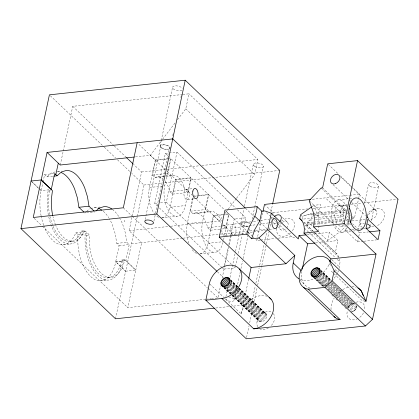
<?xml version="1.0" encoding="UTF-8"?>
<svg xmlns="http://www.w3.org/2000/svg" width="419" height="419" viewBox="0 0 419 419"><rect width="100%" height="100%" fill="white"/><g stroke="black" fill="none" stroke-linecap="round" stroke-linejoin="round"><path stroke-width="0.31" stroke-dasharray="2.1 1.57" d="M366.012 301.193L363.111 301.502L363.147 300.203M351.426 312.024C354.369 311.631 356.763 308.897 356.883 305.97L331.104 281.385M239.385 288.277L266.091 313.747C268.569 317.597 263.42 323.185 259.319 321.399C255.176 317.707 261.095 311.94 265.368 312.087M318.492 231.56L319.257 222.74L318.073 216.728L313.993 205.3L320.655 204.582L318.073 216.728L314.13 212.967M339.217 268.249L340.029 262.126L339.144 257.617L313.354 233.027M192.73 197.957L187.277 223.62L186.638 228.622L186.743 233.949A20.625 10.857 83.9 0 0 188.681 242.989M205.619 299.276L127.79 307.646L135.766 270.108L124.736 259.591L121.871 259.895A34.374 18.096 83.9 0 1 100.57 275.403A34.374 18.096 83.9 0 1 86.372 235.394L85.151 233.807A36.783 19.358 83.9 0 0 99.732 277.242A36.783 19.358 83.9 0 0 122.872 261.964L123.013 260.985L115.749 261.77L115.607 262.75A36.783 19.358 83.9 0 1 92.468 278.022A36.783 19.358 83.9 0 1 77.887 234.588L75.876 232.671A36.783 19.358 83.9 0 1 43.843 225.757M356.81 306.273C356.658 309.201 354.065 311.767 351.169 312.029M367.144 217.435L367.557 214.952M41.104 215.775A36.783 19.358 83.9 0 1 40.921 191.525L42.89 182.616M43.021 181.998L44.597 174.582L54.674 173.497M60.263 165.018L63.107 151.626M63.243 150.987L72.733 106.337L182.48 94.511M137.191 216.906L125.679 271.208L115.712 261.718L119.116 245.665L116.754 243.402L115.241 233.959L112.512 225.218A36.783 19.358 83.9 0 0 109.39 218.797M182.438 238.233L141.632 242.643L129.125 230.717L141.596 172L133.577 164.353M131.498 243.69L141.632 242.643L135.787 270.119L125.805 260.608L129.225 244.544L126.857 242.313L125.349 232.87L122.62 224.128A36.767 19.358 83.9 0 0 120.106 218.797M115.497 318.796L125.627 271.203L115.749 261.77M137.327 216.272L143.968 185.025L131.676 173.298M155.156 214.607A20.625 10.857 83.9 0 1 149.415 187.513L155.271 159.974L138.029 143.555M163.578 179.342A20.625 10.857 83.9 0 0 155.15 177.656L152.469 175.105L155.617 160.304L170.868 158.665L190.839 177.708L187.696 192.504L172.439 194.149L169.758 191.588A20.625 10.857 83.9 0 0 164.709 180.558M160.042 146.2L161.126 141.093M161.263 140.459L172.508 87.519M145.157 219.509L160.718 146.299M157.549 206.174L154.721 203.472L165.364 153.401L168.59 153.055M153.941 220.939L155.428 213.936M155.564 213.302L169.501 147.729M172.748 135.73L173.424 132.54M180.877 97.459L181.286 95.548M162.158 217.849A20.625 10.857 83.9 0 0 166.778 214.91L168.731 211.548L170.077 207.222L175.928 179.678L191.184 178.033L185.329 205.577A20.625 10.857 83.9 0 1 171.172 213.748A20.625 10.857 83.9 0 1 164.672 185.874L170.528 158.33L169.585 157.434M187.696 192.504L185.015 189.948A20.625 10.857 83.9 0 0 170.407 176.017L167.726 173.461L170.868 158.665M177.515 119.672L185.779 108.83L188.974 93.814L183.129 94.443M231.419 264.279L166.343 202.225L176.986 152.155L169.234 152.987M172.439 194.149L175.582 179.348L190.839 177.708M219.834 229.224L210.301 230.251L207.62 227.695A20.625 10.857 83.9 0 0 193.007 213.763L190.331 211.207L193.342 197.024M223.044 242.344A20.625 10.857 83.9 0 1 208.84 249.666A20.625 10.857 83.9 0 1 202.534 221.981L208.384 194.437L191.184 178.033M221.342 221.143A20.625 10.857 83.9 0 0 208.264 212.119L205.588 209.563L208.73 194.767L199.193 195.793M210.301 230.251L213.444 215.455L196.726 199.512M200.015 253.951A20.625 10.857 83.9 0 0 207.934 243.319L213.79 215.78L229.046 214.135L234.211 219.058L245.833 217.807L242.198 234.923M222.379 228.947L225.553 228.606L228.701 213.81L225.914 211.155M223.589 239.799L224.39 236.044M224.521 235.42L229.046 214.135M233.776 266.531L235.19 267.877L223.568 269.129L223.84 267.861M224.375 265.327L228.282 246.948M228.821 244.413L230.707 235.536M230.843 234.902L234.211 219.058M211.459 298.647L217.943 297.951L220.525 285.837M222.154 278.185L224.458 267.348M224.594 266.709L228.664 247.582M229.209 245.031L231.786 232.917L221.84 223.447M240.81 223.254L243.795 209.217M244.471 206.033L253.275 164.573M225.93 296.563L228.229 285.742M229.989 277.467L235.399 252.002M235.536 251.363L241.491 223.353M236.536 198.266L254.647 174.503L257.837 159.482L188.974 93.814M235.462 266.61L237.751 255.836M238.291 253.301L242.062 235.557M234.305 299.904L235.928 292.263M236.876 287.811L240.255 271.894M240.935 268.71L242.559 261.068M243.099 258.523L248.106 234.97M248.242 234.331L249.457 228.601M252.165 219.158L254.6 207.677M254.736 207.044L263.41 166.223M209.819 284.045L241.203 313.972L248.781 278.321M260.052 240.118L256.826 240.464L262.875 212.009M270.952 211.846L272.58 204.194M229.958 306.483L251.421 304.173L255.349 285.721M255.889 283.176L259.136 267.903M259.68 265.358L264.415 243.088M264.551 242.454L266.72 232.273M246.55 337.515L248.991 326.045M249.666 322.86L257.114 287.816M257.654 285.266L261.718 266.149M261.854 265.515L266.322 244.487M266.458 243.848L269.302 230.471M269.438 229.832L272.69 214.538M272.827 213.9L273.094 212.627L265.395 205.284M312.406 213.491L304.629 215.298L302.618 216.712L302.089 219.221L342.993 214.821L343.784 211.087L345.858 209.888L347.142 211.113M313.265 231.477L306.21 224.746L307.253 224.144L307.782 221.635L309.824 220.174L312.616 215.738L345.424 212.208M319.095 232.425L327.579 240.516L329.324 232.336L307.41 234.698M338.84 257.088L337.002 253.898L335.378 252.557L337.929 240.543L329.324 232.336M363.373 241.292L357.632 241.91L345.581 230.419L346.214 227.417M346.853 224.411L347.492 221.41L349.409 221.201M306.21 224.746L306.839 225.165L346.084 220.939L348.158 219.745L348.687 217.257M352.107 219.315L352.992 218.378L354.443 218.22L358.475 199.25M358.612 198.616L359.549 194.191L340.348 175.875M360.796 217.534L358.313 229.214L352.693 223.856M359.947 224.898L363.718 207.159M364.525 203.356L368.568 184.35M357.632 241.91L358.654 237.107M358.779 236.505L359.544 232.901L357.69 231.131M370.082 226.548L370.752 223.379M371.292 220.844L378.697 185.999M257.057 321.483L257.973 317.733L233.608 294.499M346.178 306.252L348.053 308.038C348.786 305.158 351.462 303.241 354.301 302.743M300.166 279.405A22.343 16.126 -46.4 0 0 329.276 264.022L329.659 262.886M338.458 270.522L337.882 272.23L334.257 268.773M348.199 307.719C348.98 305.074 351.651 302.811 354.495 303.152M170.601 226.239L219.21 220.991L222.756 216.345M225.118 213.245L227.873 209.626M228.266 209.112L236.143 198.779M135.447 156.9L150.353 155.292L162.163 139.805M162.556 139.286L175.545 122.254M327.579 240.516L341.019 231.073L345.455 226.37M347.225 224.49L349.886 221.667M44.597 174.582L46.991 176.886L51.333 173.021L55.339 171.821M86.298 211.705L84.853 212.988L94.956 211.904M86.785 211.276L89.195 209.128L90.336 208.782M311.925 206.75L313.993 205.3M90.913 208.615L94.097 207.656L99.78 207.044M266.091 313.747L264.384 312.789L262.126 313.035L237.762 289.796M373.229 209.647L377.566 208.725M352.526 303.298L353.657 303.11M250.923 221.861L224.024 225.443M253.511 221.483L258.036 220.823M260.623 220.446L269.029 219.221M230.534 228.423L248.64 225.783M249.289 225.689L256.402 224.647M258.989 224.27L268.045 222.95M268.689 222.856L271.276 222.479M234.383 234.671L246.026 232.974M246.671 232.88L253.139 231.937M253.783 231.843L266.075 230.052M269.307 229.581L273.188 229.015M119.116 245.665L129.225 244.544M115.712 261.718L125.805 260.608M155.271 159.974L167.349 158.67M57.497 171.418L61.284 171.01M46.991 176.886L53.302 176.205M141.596 172L199.392 165.777M201.989 165.5L257.837 159.482M152.469 175.105L165.819 173.665M166.453 173.597L167.726 173.461M157.9 176.834L164.892 176.085M165.526 176.017L173.157 175.194M155.15 177.661L170.407 176.017M31.996 181.919L41.167 190.65L50.002 189.697M143.968 185.025L162.163 183.066M164.761 182.784L279.106 170.47M149.415 187.513L164.672 185.874M186.156 189.362L192.436 188.686M169.758 191.588L185.015 189.948M193.128 196.082L196.94 195.668M197.579 195.6L208.384 194.437M194.112 196.343L196.652 196.066M187.084 199.627A5.154 2.713 83.9 0 0 188.739 191.823A5.154 2.713 83.9 0 0 184.041 192.033A5.154 2.713 83.9 0 0 187.084 199.627L194.615 198.821M154.721 203.472L157.947 203.126M160.529 202.848L166.343 202.225M170.077 207.222L185.329 205.577M190.331 211.207L205.588 209.563M312.344 199.271L349.205 195.301M349.849 195.233L359.549 194.191M195.762 212.941L211.014 211.296M193.012 213.763L208.269 212.119M161.593 217.901L176.849 216.256M338.699 199.784L352.903 198.255M222.976 214.428L213.444 215.455L219.21 220.991M225.522 214.156L228.701 213.81M53.176 226.433A34.374 18.096 83.9 0 0 81.773 231.01L84.638 230.701L88.021 233.498L89.237 235.09A34.374 18.096 83.9 0 0 103.435 275.094A34.374 18.096 83.9 0 0 124.736 259.591M75.876 232.671L86.005 231.581M273.094 212.627L307.588 208.913M312.794 208.358L347.288 204.645M351.19 204.226L361.607 203.105M364.211 202.822L398.05 199.182M339.238 205.776L345.046 205.148M77.887 234.588L88.021 233.498M187.277 223.62L202.534 221.981M129.125 230.717L169.957 226.307M86.372 235.394L89.237 235.09M313.045 213.418L345.858 209.888M304.629 215.298L312.972 214.402M313.616 214.334L343.784 211.087M69.873 241.601L72.738 241.292M207.62 227.695L220.331 226.323M63.379 244.733L70.643 243.952M313.061 222.222L304.697 223.123L303.843 222.379M313.705 222.154L343.947 218.901L342.993 214.821M116.754 243.402L126.857 242.313M307.253 224.144L313.093 223.516M313.742 223.447L348.158 219.745M183.087 238.165L220.012 234.174M220.656 234.106L255.092 230.413M255.637 230.324L267.395 229.088M351.96 220.928L365.358 219.483M227.459 235.441L224.945 235.708A5.154 2.713 83.9 0 1 221.745 229.366M229.968 235.169L233.111 234.834M341.082 226.307L344.957 225.888M207.934 243.319L223.191 241.679M345.581 230.419L351.321 229.801M351.96 229.732L354.511 229.46M357.061 229.183L362.807 228.565M363.441 228.496L365.997 228.224M260.702 240.045L275.55 238.448M278.137 238.17L291.697 236.714L295.914 238.128M341.621 232.299L350.661 231.325M353.243 231.047L355.831 230.764M359.544 232.901L368.479 231.937M200.088 253.935L214.711 252.364M315.376 242.978L337.929 240.543M364.011 241.224L378.048 239.715M125.627 271.203L135.787 270.119M107.73 277.703L110.6 277.394M100.125 280.887L107.39 280.107M206.268 299.208L210.809 298.721M215.654 308.023L229.308 306.556M309.824 220.174L313.035 219.828M315.601 219.556L344.46 216.487M347.026 216.214L348.309 216.078M48.368 214.994A36.783 19.358 83.9 0 1 48.185 190.745L48.431 189.87L49.578 190.959L51.301 190.776M81.773 231.01L83.14 231.89A36.783 19.358 83.9 0 1 64.678 242.837A36.783 19.358 83.9 0 1 48.489 215.617M328.171 164.264L338.473 174.089M341.076 177.19L350.918 186.57M351.384 187.021L376.22 210.699M333.058 184.695L348.519 199.439M348.99 199.884L365.389 215.523M367.259 217.309L368.196 218.205M322.593 187.848L346.015 210.181M348.823 212.862L350.226 214.203M352.573 216.434L354.443 218.22M321.143 188.005L345.497 211.228M347.372 213.02L348.309 213.91M348.776 214.355L351.117 216.592M351.588 217.037L352.992 218.378M326.464 198.842L344.732 216.262M345.198 216.707L349.415 220.729M347.492 221.41L350.74 224.5M309.61 201.12L333.561 223.966M335.425 225.741L341.019 231.073M310.474 213.695L312.616 215.738M300.968 215.136L302.618 216.712M307.782 221.635L312.495 226.129M185.779 108.83L254.647 174.503M303.712 222.149L314.496 232.435M314.962 232.88L337.002 253.898M313.737 231.922L335.378 252.557M304.917 224.977L312.888 232.576M304.393 228.14L308.614 232.163M309.081 232.613L335.341 257.654M337.216 259.44L340.029 262.126M331.9 259.764L339.6 267.107M282.38 217.435L287.429 222.248A5.038 3.64 -46.4 0 1 287.172 227.444M329.276 264.022L330.633 265.321M331.261 271.13L363.111 301.502M266.494 212.679L269.763 215.795M270.229 216.241L272.56 218.467M273.031 218.912L276.76 222.468M277.231 222.913L291.697 236.714M273.371 222.756L276.587 225.825M277.043 226.26L280.259 229.324M320.566 270.098L331.345 280.384M320.755 270.375L331.12 280.269M320.593 270.506L330.9 280.342M320.734 270.931L331.052 280.777M319.859 270.653L330.638 280.934M320.577 271.795L353.406 303.12M319.76 271.805L329.596 281.186M331.471 282.972L356.773 307.101M320.357 272.963L329.266 281.463M329.732 281.908L352.243 303.382M319.828 273.434L328.732 281.919M330.601 283.705L356.365 308.274M320.147 274.419L351.106 303.953M319.634 275.011L355.694 309.4M319.095 275.231L328.004 283.731M328.475 284.176L350.048 304.754M317.806 275.126L327.166 284.051M327.632 284.501L354.778 310.385M318.199 276.236L326.642 284.286M328.517 286.077L349.147 305.75M316.748 275.938L326.113 284.868M326.579 285.313L353.73 311.202M245.55 208.322L254.144 216.466M260.204 222.3L267.296 229.067M317.063 276.922L348.461 306.865M315.601 276.503L325.432 285.873M325.903 286.318L352.583 311.757M316.193 277.656L325.097 286.146M327.909 288.827L332.592 293.295M333.063 293.74L335.87 296.422M336.342 296.867L339.149 299.548M339.62 299.994L342.433 302.675M344.303 304.461L345.712 305.802M314.444 276.776L324.741 286.591M314.69 277.462L324.055 286.397M313.344 276.744L323.646 286.559M313.957 277.608L323.321 286.538M312.857 276.854L323.348 286.952M331.754 294.856L333.184 296.327M335.991 299.004L337.4 300.344M341.611 304.362L342.616 305.205M344.889 307.483L346.869 309.259M176.986 152.155L235.457 207.913M237.348 209.715L245.833 217.807M299.889 280.065L304.419 284.386M225.914 210.987L247.928 231.979M248.394 232.425L252.61 236.447M253.076 236.892L254.014 237.783M255.889 239.568L256.826 240.464M165.364 153.401L169.119 156.984M208.73 194.767L224.055 209.385M150.353 155.292L165.369 169.606M167.223 171.376L192.195 195.196M213.79 215.78L221.368 222.997M225.553 228.606L222.877 226.051A20.625 10.857 83.9 0 0 222.552 224.778M72.733 106.337L113.769 145.466M114.24 145.917L126.03 157.156M50.348 95.747L103.776 146.697M104.252 147.148L115.597 157.968M117.493 159.775L131.205 172.848M159.435 207.971L222.154 267.783M222.625 268.228L223.568 269.129M230.481 279.787L238.914 287.832M230.67 280.065L238.631 287.659M239.102 288.104L265.337 313.129M230.508 280.201L238.474 287.795M238.94 288.241L266.584 314.606M230.649 280.62L238.144 287.769M238.615 288.214L264.384 312.789M230.241 280.793L266.788 315.643M230.492 281.479L237.987 288.628M238.458 289.079L263.289 312.757M230.612 282.39L237.641 289.094M238.107 289.539L266.688 316.795M230.267 282.647L237.295 289.351M229.748 283.124L236.777 289.828M237.243 290.273L266.295 317.974M217.356 271.716L223.505 277.577M230.131 283.888L236.756 290.199M237.227 290.65L251.421 304.173M230.057 284.108L236.615 290.362M237.086 290.807L260.979 313.595M229.549 284.705L236.107 290.959M236.578 291.409L265.625 319.11M229.004 284.92L259.927 314.407M228.187 285.266L235.216 291.97M235.688 292.415L264.735 320.116M228.109 285.926L234.671 292.184M235.138 292.63L259.036 315.418M227.601 286.528L234.163 292.781M234.63 293.227L263.682 320.933M226.978 286.612L234.006 293.316M234.472 293.761L258.366 316.549M226.454 287.088L233.483 293.792M233.954 294.238L262.535 321.493M225.642 286.9L233.137 294.049M224.825 286.915L231.388 293.174M233.263 294.96L261.372 321.771M224.605 287.156L257.874 318.88M224.202 287.334L232.163 294.929M232.634 295.374L260.278 321.734M224.343 287.753L231.838 294.903M232.309 295.348L258.078 319.922M223.715 287.444L231.676 295.039M232.147 295.484L259.319 321.399M223.898 287.717L258.57 320.781M123.322 207.787L131.838 215.905M132.315 216.356L207.536 288.031M208.007 288.487L217.943 297.951M121.871 259.895L123.013 260.985M31.095 181.039L41.182 190.65M34.112 218.309L41.989 225.825M42.46 226.276L127.79 307.646M348 211.93L348.273 213.098M362.529 227.36A5.154 2.315 12 0 1 360.057 224.406A5.154 2.315 12 0 1 364.52 223.296M281.28 221.253A10.313 7.442 -46.4 0 1 292.766 220.048A10.313 7.442 -46.4 0 1 291.734 231.676M290.65 232.875A10.313 7.442 -46.4 0 1 280.73 236.201A10.313 7.442 -46.4 0 1 276.786 228.695M278.064 225.165A10.313 7.442 -46.4 0 1 279.745 222.767M282.375 222.3A5.038 3.64 -46.4 0 1 287.429 222.248M285.318 229.277A5.038 3.64 -46.4 0 1 279.965 228.947A5.038 3.64 -46.4 0 1 281.359 223.123M273.293 313.512A10.313 7.442 -46.4 0 1 270.585 326.254M268.474 327.883A10.313 7.442 -46.4 0 1 259.754 328.821M257.69 326.778A10.313 7.442 -46.4 0 1 260.482 315.308A10.313 7.442 -46.4 0 1 271.79 312.275M356.082 302.183A10.313 7.442 -46.4 0 1 364.567 309.966M363.472 312.909A10.313 7.442 -46.4 0 1 358.402 318.288M357.952 318.545A10.313 7.442 -46.4 0 1 347.299 311.155M348.493 308.342A10.313 7.442 -46.4 0 1 353.762 303.162M233.016 234.624A5.154 2.713 83.9 0 1 230.785 226.789A5.154 2.713 83.9 0 1 235.237 226.59A5.154 2.713 83.9 0 1 234.425 234.561M337.337 273.35A22.343 16.126 -46.4 0 1 332.953 279.656M326.563 285.035A22.343 16.126 -46.4 0 1 322.709 287.036M309.95 288.057A22.343 16.126 -46.4 0 1 301.821 271.172M343.674 224.809A10.313 5.426 83.9 0 1 338.243 225.05M336.976 223.468A10.313 5.426 83.9 0 1 334.996 211.113L335.666 208.95A10.313 5.426 83.9 0 1 345.167 213.151M343.721 224.086A10.313 5.426 83.9 0 1 340.809 210.49L341.48 208.327A10.313 5.426 83.9 0 1 347.885 206.405M350.467 222.505A10.313 5.426 83.9 0 1 348.268 225.27M347.272 227.266A16.325 8.595 83.9 0 1 333.445 224.5M333.241 223.976A16.325 8.595 83.9 0 1 334.572 202.178A16.325 8.595 83.9 0 1 346.628 206.991M347.796 210.317A16.325 8.595 83.9 0 1 348.336 212.643M348.844 219.881A16.325 8.595 83.9 0 1 347.686 226.202M241.203 313.972A19.007 13.717 -46.4 0 1 266.678 296.233M279.442 221.881A5.038 3.64 -46.4 0 1 272.853 221.95M273.015 218.681A5.038 3.64 -46.4 0 1 273.633 217.566M367.075 218.084A10.313 7.442 -46.4 0 1 376.99 208.803A10.313 7.442 -46.4 0 1 384.574 215.057A10.313 7.442 -46.4 0 1 376.639 225.972M373.738 226.747A10.313 7.442 -46.4 0 1 371.543 226.684M368.998 218.865A5.499 3.97 -46.4 0 1 370.38 210.804A5.499 3.97 -46.4 0 1 376.964 213.124A5.499 3.97 -46.4 0 1 370.019 219.226M331.041 309.636A18.771 13.549 -46.4 0 1 334.273 297.914M335.326 296.369A18.771 13.549 -46.4 0 1 342.203 289.938M342.737 289.608A18.771 13.549 -46.4 0 1 349.619 286.968M351.97 286.727A18.771 13.549 -46.4 0 1 356.229 287.303M196.579 253.427A20.625 10.857 83.9 0 1 191.232 248.331M112.365 209.39A36.767 19.358 83.9 0 1 119.803 218.252M158.717 217.325A20.625 10.857 83.9 0 1 155.915 215.387M43.628 225.155A36.783 19.358 83.9 0 1 41.224 216.398M57.503 171.56A36.783 19.358 83.9 0 1 59.44 171.89M94.097 207.641A36.783 19.358 83.9 0 1 97.941 208.18M103.252 211.249A36.783 19.358 83.9 0 1 108.757 217.765M181.987 90.242A5.154 2.315 12 0 1 174.032 89.436A5.154 2.315 12 0 1 174.99 85.879A5.154 2.315 12 0 1 182.454 88.529M248.462 226.538A5.154 2.315 12 0 1 241.763 224.757A5.154 2.315 12 0 1 242.58 221.735A5.154 2.315 12 0 1 249.42 222.987M250.944 224.898A5.154 2.315 12 0 1 250.787 225.485M169.522 148.923A5.154 2.315 12 0 1 160.99 147.703A5.154 2.315 12 0 1 164.175 144.55A5.154 2.315 12 0 1 170.014 148.431M228.727 297.024A4.468 2.006 12 0 1 234.226 299.538A4.468 2.006 12 0 1 230.345 301.298A4.468 2.006 12 0 1 225.522 298.475M52.658 225.181A34.374 18.096 83.9 0 1 49.704 215.162M49.583 214.533A34.374 18.096 83.9 0 1 49.578 190.959M84.638 230.701A34.374 18.096 83.9 0 1 55.779 225.501M55.523 224.872A34.374 18.096 83.9 0 1 52.972 216.696M248.116 226.202A4.468 2.006 12 0 1 242.103 224.474A4.468 2.006 12 0 1 243.643 221.934A4.468 2.006 12 0 1 249.656 223.662M222.73 226.192A5.154 2.713 83.9 0 1 226.815 228.502A5.154 2.713 83.9 0 1 225.637 235.504M370.092 186.261A5.154 2.315 12 0 0 378.54 186.581A5.154 2.315 12 0 0 372.266 182.674A5.154 2.315 12 0 0 370.092 186.261M254.799 166.49A5.154 2.315 12 0 0 263.252 166.809A5.154 2.315 12 0 0 256.978 162.897A5.154 2.315 12 0 0 254.799 166.49M162.038 147.959A4.468 2.006 12 0 0 169.365 148.237A4.468 2.006 12 0 0 163.923 144.848A4.468 2.006 12 0 0 162.038 147.959"/><path stroke-width="0.63" d="M222.96 286.821C216.78 283.092 225.967 273.434 230.01 279.342M221.887 298.475A19.007 13.717 -46.4 0 0 241.485 280.138A19.007 13.717 -46.4 0 0 228.947 265.258A19.007 13.717 -46.4 0 0 209.353 283.595L205.823 300.208L221.887 298.475L253.741 328.852L340.108 319.556L308.258 289.183A18.771 13.549 -46.4 0 1 303.476 265.997A18.771 13.549 -46.4 0 1 329.413 260.456L334.163 270.815L366.012 301.193L376.032 254.05L330.994 258.9L303.964 233.126C304.885 228.041 304.199 221.829 299.737 218.571L300.554 214.743L311.406 207.112M303.964 233.126L318.492 231.56L313.674 226.962L314.433 218.147L313.25 212.134L309.17 200.701L321.143 188.005L322.593 187.848L327.7 163.819L357.538 160.608L398.05 199.182L372.512 319.336L365.426 325.972L246.278 338.788L205.823 300.208M312.579 276.681C307.3 272.675 316.329 263.98 320.095 269.647M214.35 308.164L115.497 318.796L20.95 228.622L49.4 94.846L185.219 80.212L279.756 170.402L272.717 203.561M172.759 138.904L47.069 152.427L33.242 217.482L123.322 207.787L137.149 142.732M216.885 271.266L156.795 214.009L185.219 80.212M271.292 213.161L267.783 229.68L294.814 255.454L285.952 263.745L251.081 267.5L219.231 237.128L224.977 210.092L257.062 206.64L261.838 211.197L264.63 210.898L271.292 213.161L298.323 238.935L299.035 235.604L306.121 234.839M267.783 229.68L258.921 237.971L251.657 238.751L246.838 234.153C248.677 224.134 256.957 217.168 257.062 206.64M251.657 238.751L254.694 229.691L259.764 220.96L261.838 211.197M248.781 278.321L251.081 267.5M263.006 211.375L264.489 204.42L310.4 199.481M299.066 278.86A22.343 16.126 -46.4 0 1 293.216 262.964L294.814 255.454M302.23 269.265L307.64 243.811L299.035 235.604M308.258 289.183L324.966 287.387L332.052 280.751L334.163 270.815M376.032 254.05L344.182 223.678L357.538 160.608M379.96 230.701L378.048 239.715L365.997 228.224L367.908 219.21L379.96 230.701L369.113 231.869M94.039 211.029L88.99 206.211L87.477 196.768L84.748 188.026A36.767 19.358 83.9 0 0 66.328 170.465L61.431 171.937L57.089 175.797L55.827 174.592L58.288 163.169L47.069 152.427M330.036 261.744L330.994 258.9M95.925 211.045L99.298 208.039L104.2 206.572A36.767 19.358 83.9 0 1 111.863 209.029M134.153 157.041L60.263 165.018L58.288 163.169M53.936 176.137L57.089 175.797M31.074 181.045L41.219 179.95L52.454 190.655L51.38 198.983A34.374 18.096 83.9 0 0 52.7 215.471M61.357 172.581A36.767 19.358 83.9 0 1 74.655 189.11L77.384 197.857L78.892 207.3L88.99 206.211M20.95 228.622L156.795 214.009M219.231 237.128L246.838 234.153M313.674 226.962L344.182 223.678M307.64 243.811L314.732 243.046M221.557 285.48C225.401 288.859 231.833 282.526 229.078 278.446M311.642 275.791C315.481 279.169 321.918 272.832 319.158 268.752M299.737 218.571L302.094 220.818M329.413 260.456L361.262 290.828L366.012 301.193M332.052 280.751L372.512 319.336M318.409 268.134L319.812 269.48M317.455 267.799L319.797 270.035M316.355 267.767L320.111 271.344M315.198 268.04L319.886 272.518M314.051 268.605L319.676 273.974M312.993 269.417L318.623 274.785M312.103 270.428L317.262 275.346M254.982 216.403L259.764 220.96M172.754 138.878L245.157 207.897M311.437 271.559L316.591 276.477M311.039 272.743L315.256 276.76M310.94 273.89L314.219 277.017M324.966 287.387L365.426 325.972M311.144 274.932L313.485 277.163M293.216 262.964L301.371 270.742M258.921 237.971L285.952 263.745M303.429 287.256L335.279 317.628M126.501 157.607L133.106 163.908M239.275 268.904L271.124 299.276M228.324 277.828L229.732 279.169M227.37 277.493L229.712 279.724M226.276 277.462L230.021 281.034M225.113 277.734L229.801 282.202M223.966 278.3L229.586 283.658M222.913 279.112L228.533 284.475M222.018 280.117L227.643 285.48M221.352 281.254L226.506 286.167M220.954 282.432L225.176 286.455M220.86 283.584L224.139 286.711M221.064 284.627L223.406 286.858M222.306 286.104L223.243 286.994M124.349 220.844L124.752 221.232M55.827 174.592L54.674 173.497L51.259 189.561L41.219 179.95M78.892 207.3L83.936 212.114M363.289 295.646L361.262 290.828A18.771 13.549 -46.4 0 0 357.884 287.984M367.5 224.086A5.154 2.315 12 0 1 370.045 226.852A5.154 2.315 12 0 1 366.379 228.224M340.108 319.556A18.771 13.549 -46.4 0 1 333.87 316.376M269.38 297.647A19.007 13.717 -46.4 0 1 271.528 315.591A19.007 13.717 -46.4 0 1 253.741 328.852M349.158 207.986A10.313 5.426 83.9 0 1 351.457 217.838L351.138 220.342A10.313 5.426 83.9 0 1 350.467 222.505M274.476 216.555A5.038 3.64 -46.4 0 1 280.431 215.57A5.038 3.64 -46.4 0 1 279.745 221.567M97.941 208.196A36.767 19.358 83.9 0 1 101.754 210.118M276.425 227.983L275.812 228.528A5.154 2.713 83.9 0 1 272.334 225.673A5.154 2.713 83.9 0 1 272.905 219.216L273.518 218.671A5.154 2.713 83.9 0 1 277.169 222.154L277.378 223.479A5.154 2.713 83.9 0 1 276.425 227.983M349.42 206.363A16.325 8.595 83.9 0 0 359.057 230.419A16.325 8.595 83.9 0 0 364.31 205.708A16.325 8.595 83.9 0 0 349.42 206.363M335.41 183.669A5.499 3.97 -46.4 0 0 339.201 175.404A5.499 3.97 -46.4 0 0 330.968 178.394A5.499 3.97 -46.4 0 0 335.41 183.669M146.074 223.081A4.468 2.006 12 0 0 153.396 223.358A4.468 2.006 12 0 0 147.959 219.97A4.468 2.006 12 0 0 146.074 223.081M192.829 191.09A5.154 2.713 83.9 0 0 195.872 198.685A5.154 2.713 83.9 0 0 197.532 190.881A5.154 2.713 83.9 0 0 192.829 191.09"/></g></svg>
